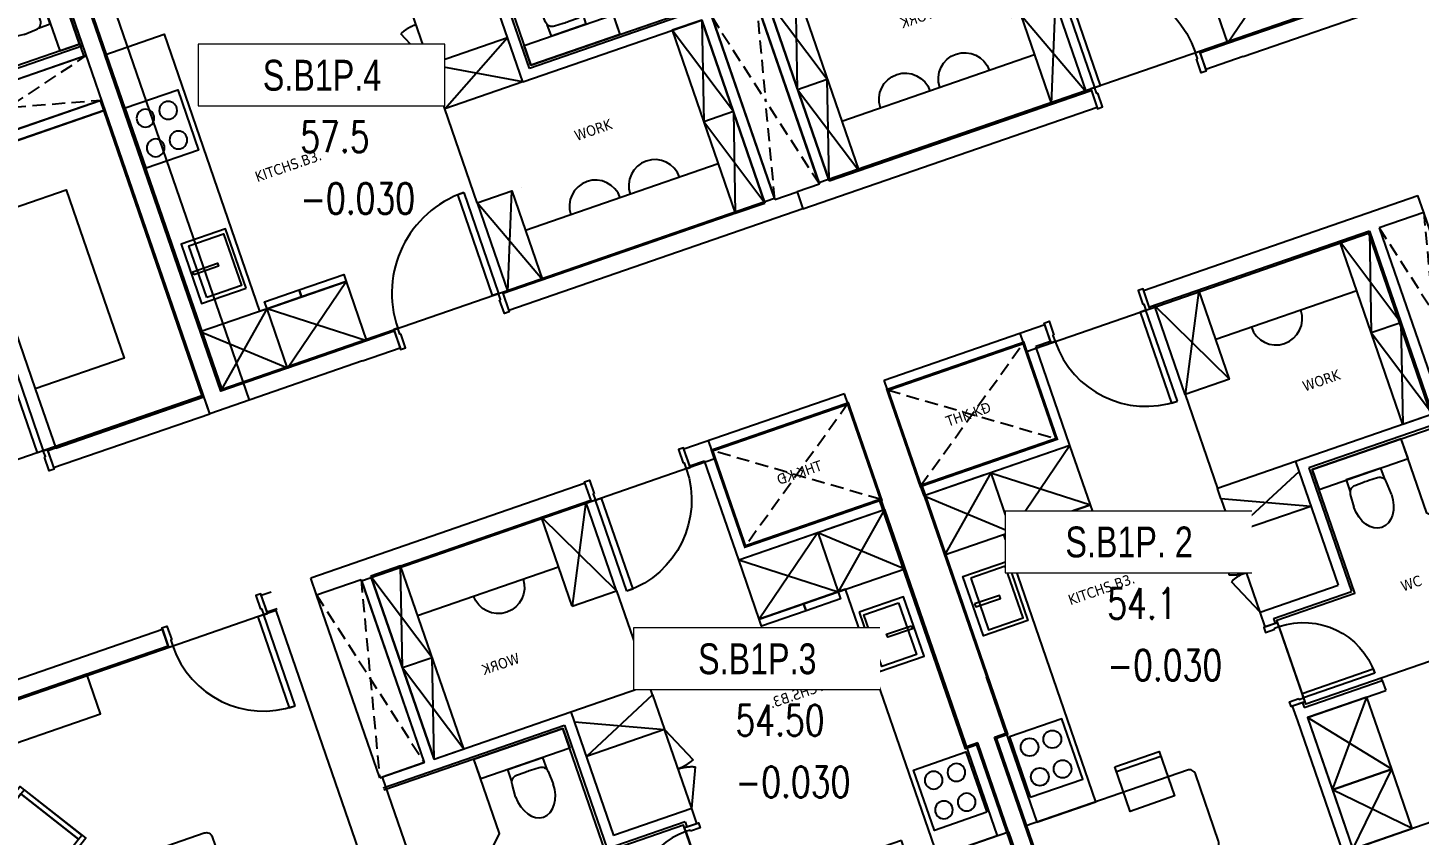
# Model space of a CAD drawing. Header units: millimetres. Extents: x -361699137 to 361252145, y -356478932 to 356523199.
# Drawn here: x 237653 to 250957, y 31264 to 38979 of the extents above; entities that cross this region are included whole.
import ezdxf
from ezdxf.enums import TextEntityAlignment as Align
from ezdxf.xclip import XClip

# ---------------------------------------------------------------- set-up
doc = ezdxf.new("R2010")
doc.units = ezdxf.units.MM
doc.header["$LTSCALE"] = 100
doc.header["$MEASUREMENT"] = 0
doc.header["$XCLIPFRAME"] = 0
doc.set_wipeout_variables(frame=1)
for name, pattern in [('ACAD_ISO03W100', [30, 12, -18]), ('HIDDEN', [0.375, 0.25, -0.125]), ('Xref_ST_MBDV Cot vach 30.7.2022$0$HIDDEN', [0.375, 0.25, -0.125])]:
    doc.linetypes.add(name, pattern=pattern)
for name, color, linetype in [('1VinaPVC-Text', 9, 'Continuous'), ('A-_FURN----_E-_N', 251, 'Continuous'), ('A-_SANIEQPT_E-_N', 251, 'Continuous'), ('A-ANNO-ROOM', 50, 'Continuous'), ('IDEA - dim', 251, 'Continuous'), ('KT-Khuat', 9, 'HIDDEN'), ('KT-Net manh', 139, 'Continuous'), ('KT-Tuong', 1, 'Continuous'), ('TAC - Net manh', 139, 'Continuous'), ('Xref_ST_MBDV Cot vach 30.7.2022$0$KT-Khuat', 9, 'Xref_ST_MBDV Cot vach 30.7.2022$0$HIDDEN')]:
    doc.layers.add(name, color=color, linetype=linetype)
doc.layers.add('dien tich thong thuy', color=3, linetype='Continuous', plot=False)
for name, color, linetype, lineweight in [('KT-Chuviet', 255, 'Continuous', 15), ('KT-Net thay', 7, 'Continuous', 15), ('KT-Net truc', 18, 'Continuous', 15)]:
    doc.layers.add(name, color=color, linetype=linetype, lineweight=lineweight)
doc.styles.add('220126_HDN_HBA typical plan$0$211210_HDN_HBA_TYPICAL PLAN CORE OPT 1$0$HBA-Text', font='GOTHIC.TTF')
doc.styles.add('font unicode ccu', font='arial.ttf')
doc.styles.add('ROMANS', font='ROMANS.SHX')
doc.styles.add('Tahoma', font='tahoma.ttf')

# ---------------------------------------------------------------- blocks, each defined once
blk = doc.blocks.new('A$C1AAC5519')
at = {"layer": 'A-ANNO-ROOM', "insert": (772.955269176513, 1216.574747113511), "char_height": 600, "attachment_point": 2, "rotation": 50.44882673977027, "style": '220126_HDN_HBA typical plan$0$211210_HDN_HBA_TYPICAL PLAN CORE OPT 1$0$HBA-Text'}
blk.add_mtext_dynamic_manual_height_columns('S.B1.', width=722857412.8743668, gutter_width=9765.624999999996, heights=[0], dxfattribs=at)
blk = doc.blocks.new('A$C418F5BC8')
at = {"layer": 'A-ANNO-ROOM', "insert": (648.1133449638728, 1090.790118377889), "char_height": 600, "attachment_point": 2, "rotation": 50.44882673977027, "style": '220126_HDN_HBA typical plan$0$211210_HDN_HBA_TYPICAL PLAN CORE OPT 1$0$HBA-Text'}
blk.add_mtext_dynamic_manual_height_columns('SL-S', width=722857412.8743668, gutter_width=9765.624999999996, heights=[0], dxfattribs=at)
blk = doc.blocks.new('A$C2A6C5140')
at = {"layer": 'A-ANNO-ROOM', "insert": (731.4497625969816, 1190.0169191678, 0.0003277973379295924), "char_height": 600, "attachment_point": 2, "rotation": 50.44882673977027, "style": '220126_HDN_HBA typical plan$0$211210_HDN_HBA_TYPICAL PLAN CORE OPT 1$0$HBA-Text'}
blk.add_mtext_dynamic_manual_height_columns('2-BR', width=722857412.8743668, gutter_width=9765.624999999996, heights=[0], dxfattribs=at)
blk = doc.blocks.new('A$C5388591E')
at = {"layer": 'A-ANNO-ROOM', "insert": (894.3001998505497, 842.1987865094561, 0.0004622000541105721), "char_height": 600, "attachment_point": 2, "rotation": 1.4064704596368105, "style": '220126_HDN_HBA typical plan$0$211210_HDN_HBA_TYPICAL PLAN CORE OPT 1$0$HBA-Text'}
blk.add_mtext_dynamic_manual_height_columns('3-BR', width=722857412.8743668, gutter_width=9765.624999999996, heights=[0], dxfattribs=at)
blk = doc.blocks.new('A$C21AF0CCA')
at = {"layer": 'A-ANNO-ROOM', "insert": (1197.56892258345, 814.6835720778872), "char_height": 600, "attachment_point": 2, "rotation": 0.10542954816276216, "style": '220126_HDN_HBA typical plan$0$211210_HDN_HBA_TYPICAL PLAN CORE OPT 1$0$HBA-Text'}
blk.add_mtext_dynamic_manual_height_columns('S.B1P.', width=722857412.8743668, gutter_width=9765.624999999996, heights=[0], dxfattribs=at)
blk = doc.blocks.new('*U204')
at = {"ltscale": 5}
blk.add_lwpolyline([(305, -530), (305, -1.13686837721616e-13), (-305, 0), (-305, -530)], close=True, dxfattribs=at)
for centre in [(-150, -150), (150, -150.0000000000001), (-150, -380), (150, -380)]:
    blk.add_circle(centre, 85, dxfattribs=at)
blk = doc.blocks.new('*U205')
at = {"ltscale": 5}
for points in [[(-300, -450), (300, -450), (300, 0), (-300, 0)], [(-261, -65), (261, -65), (261, -415), (-261, -415)], [(-15, -20), (15, -20), (15, -270), (-15, -270)]]:
    blk.add_lwpolyline(points, close=True, dxfattribs=at)
blk = doc.blocks.new('220126_HDN_HBA typical plan$0$210902_YS plan 330pm ver13$0$TOTO-WC-CW822J')
at = {"color": 0}
blk.add_lwpolyline([(-177.2072506700642, -119.1915361834399), (-175, 0), (175, 0), (177.2072506700642, -119.1915361836145)], dxfattribs=at)
blk.add_lwpolyline([(-190, -270), (-183.3947591906181, -144.5004246227618, -0.3908696114996718), (-115.4352058441145, -78.20653349565691), (-27.76706723973621, -75.77130742336158, -0.01388621073825284), (27.76706724101678, -75.77130742336158), (115.4352058439981, -78.20653349565691, -0.3908696114996718), (183.3947591905016, -144.5004246227618), (190, -270)], format="xyb", dxfattribs=at)
blk.add_ellipse((0, -270), major_axis=(0, -270), ratio=0.7037037037037037, start_param=4.71238898038469, end_param=7.853981633974483, dxfattribs=at)
blk = doc.blocks.new('d800')
blk.add_line((760, 70), (40, 70))
for points in [[(40, 790), (40, 70), (85, 70), (85, 790)], [(50, 25), (40, 25), (40, 70), (0, 70), (0, -70), (50, -70)], [(750, 25), (760, 25), (760, 70), (800, 70), (800, -70), (750, -70)]]:
    blk.add_lwpolyline(points, close=True)
blk.add_arc((40, 70), 720, 0, 90)
blk = doc.blocks.new('9')
at = {"color": 6, "const_width": 29.99999999999999}
blk.add_lwpolyline([(-99.99999999903957, -199.9999999962602), (-1069.999999999491, -199.9999999962456), (-1069.999999999542, -1574.999999996304), (-99.99999999943248, -1574.999999996289)], close=True, dxfattribs=at)
at = {"layer": 'A-_FURN----_E-_N', "linetype": 'Continuous'}
for points in [[(-1769.999999998588, -874.9999999943248), (-1839.999999999025, -874.9999999925785), (-1839.999999998603, -1224.999999994412), (-1769.99999999904, -1224.999999994427)], [(-1169.99999999952, -874.9999999944557), (-1769.999999998588, -874.9999999943248), (-1769.999999999076, -1674.999999994441), (-1169.99999999952, -1674.99999999626)], [(-1769.99999999904, -1224.999999994427), (-1839.999999998603, -1224.999999994412), (-1839.999999999076, -1674.999999994456), (-1769.999999999076, -1674.999999994441)]]:
    blk.add_lwpolyline(points, close=True, dxfattribs=at)
at = {"layer": 'IDEA - dim'}
for p, q in [((-1769.999999998588, -874.9999999943248), (-1769.999999998559, -199.9999999943975)), ((-2119.999999999491, -2874.999999994339), (-2470, -2874.999999994514)), ((-2119.999999999091, -2874.999999992564), (-2020.000000004678, -2874.999999992564)), ((-2020.000000003696, -3665), (-2020.000000003711, -2874.999999996304)), ((-1070.000002763212, -2875.000003132984), (-169.9999999995125, -2875.000003684283)), ((-1070.000002762747, -3325.000003041685), (-1070.000002763212, -2875.000003132984)), ((-1070.000002762747, -3325.000003041685), (-170.0000000004438, -3325.000003684312)), ((-1070.000003144596, -3324.999999349893), (-1069.99999695037, -3325.000003041656)), ((-669.9999999999782, -4749.999999998079), (-670.0000000004366, -3325.000003689929)), ((-4269.99999999904, -3764.999999994427), (-4244.999999999069, -3764.999999996289)), ((-1095.000000000451, -5049.999999996318), (-1095.000000000422, -4749.999999998137)), ((-169.9999999995052, -5599.999999996289), (-6.963091436773539e-09, -5599.999999998137))]:
    blk.add_line(p, q, dxfattribs=at)
blk.add_lwpolyline([(-5269.99999999904, -84.99999998044223), (-5269.999999999054, -1724.999999976731, 0.414213562373095), (-5209.999999999505, -1784.999999976717), (-4529.999999998574, -1784.999999976717, 0.414213562373095), (-4469.999999999069, -1724.999999978565), (-4469.999999999054, -84.99999998044223)], format="xyb", close=True, dxfattribs=at)
for points in [[(-1170, -799.9999999963184), (-1169.999999999513, -199.9999999962456), (-4469.999999998574, -199.9999999943975), (-4469.999999998574, -799.9999999944121), (-1769.999999999047, -799.9999999963038), (-1769.999999999076, -1674.999999994441), (-1169.99999999952, -1674.99999999626)], [(-3269.999999999971, -2874.99999999252), (-2469.999999999047, -2874.999999992593), (-2469.999999999956, -3664.999999996231)], [(-3000.000000005144, -5805.000000001877), (-4244.999999999971, -5805.00000000179), (-4244.99999999952, -2999.999999992549), (-3394.999999999069, -2999.999999992564), (-3394.999999999549, -3789.999999996289), (-2144.999999999047, -3789.999999996246), (-2144.99999999952, -5599.99999999626)], [(-3000.000000003267, -5805.000000001834), (-3345.000000458633, -5805.000000001819), (-3345.000000459586, -5140.000000456363), (-2895.000000459593, -4690.000000456275), (-2144.99999999952, -4690.000000456363), (-2144.99999999952, -5599.99999999626)]]:
    blk.add_lwpolyline(points, dxfattribs=at)
for points in [[(-4213.634093875524, -1078.37089260768), (-4213.634093875517, -1528.370892609455), (-4663.634093875975, -1528.370892607592), (-4663.634093875044, -1078.370892607592)], [(-4213.634093875524, -1078.37089260768), (-4213.634093875517, -1528.370892609455), (-4263.634093875553, -1528.370892607636), (-4263.634093875531, -1078.370892607592)], [(-124.9999999995125, -1875.000000003725), (-124.9999999995198, -1865.00000000374), (-184.9999999994907, -1865.000000003725), (-184.9999999990541, -1825.000000003725), (15.00000000097498, -1825.000000003725), (15.00000000050204, -1875.000000005515)], [(-1105.000000000437, -2785.000000005661), (-185.0000000000073, -2785.000000005632), (-185.0000000004438, -2725.00000000553), (-1105.000000000451, -2725.000000003711)], [(-124.9999999999782, -2775.000000005559), (-124.9999999990687, -2785.000000003682), (-185.0000000000073, -2785.000000005632), (-184.9999999999563, -2825.000000003711), (15.00000000097498, -2825.000000003725), (15.00000000002183, -2775.000000003638)], [(-5699.999999999505, -3574.999999992549), (-5099.999999999534, -3574.999999990745), (-5099.999999999505, -2974.999999990672), (-5699.999999999025, -2974.999999990687), (-5699.999999999505, -3574.999999992549)], [(-5099.999999999534, -3574.999999990745), (-4369.999999999505, -3574.999999990614), (-4369.999999999505, -2974.999999992549), (-5099.999999999505, -2974.999999990672), (-5099.999999999534, -3574.999999990745)], [(-2144.99999999952, -4690.000000456363), (-2144.999999999047, -3789.999999996246), (-2344.999999999956, -3789.999999998137), (-2344.999999999978, -4690.000000456246)], [(-170.000000000422, -5049.999999998137), (-2020.000000000888, -5049.999999996289), (-2020.000000000909, -4749.999999998181), (-170.0000000013679, -4749.999999998152)]]:
    blk.add_lwpolyline(points, close=True, dxfattribs=at)
for centre, radius, end in [((-185.0000000000073, -2785.000000005632), 919.9999999999992, 180), ((-669.9999999995052, -3933.683784391746), 249.9999999999998, 270)]:
    blk.add_arc(centre, radius, 90, end, dxfattribs=at)
at = {"layer": 'KT-Net manh', "linetype": 'ACAD_ISO03W100', "ltscale": 4}
for p, q in [((-1169.999999999513, -199.9999999962456), (-1769.999999998588, -874.9999999943248)), ((-1169.99999999952, -874.9999999944557), (-1769.999999998559, -199.9999999943975)), ((-1169.99999999952, -874.9999999944557), (-1769.999999999076, -1674.999999994441)), ((-1169.99999999952, -1674.99999999626), (-1769.999999998588, -874.9999999943248)), ((-3269.999999999971, -2874.99999999252), (-2905.673725120723, -2709.874697769061)), ((-2469.999999999047, -2874.999999992593), (-2834.326274876497, -2709.874697769046)), ((-5699.999999999971, -5714.999999998065), (-5699.999999999542, -2874.999999992564)), ((-2119.999999999491, -2874.999999994339), (-2469.999999999956, -3664.999999996231)), ((-2119.999999999971, -3664.999999998065), (-2469.999999999047, -2874.999999992593)), ((-1070.000002763212, -2875.000003132984), (-2020, -2875.000003132984)), ((-170.0000000716682, -3325.000003686087), (-1070.00000276322, -2875.000003164634)), ((-169.9999999995125, -2875.000003684283), (-1070.000002762747, -3325.000003041685)), ((-5699.999999999505, -3574.999999992549), (-5099.999999999505, -2974.999999990672)), ((-5699.999999999025, -2974.999999990687), (-5099.999999999534, -3574.999999990745)), ((-5099.999999999534, -3574.999999990745), (-4369.999999999505, -2974.999999992549)), ((-5099.999999999505, -2974.999999990672), (-4369.999999999505, -3574.999999990614)), ((-2020.000000000931, -5049.999999990701), (-1095.000000000466, -4749.999999992535)), ((-1095.00000000048, -5049.999999990716), (-2020.000000000946, -4749.999999992564)), ((-1095.00000000048, -5049.999999990716), (-170.0000000013752, -4749.999999992549)), ((-170.0000000004366, -5049.999999992579), (-1095.000000000466, -4749.999999992535))]:
    blk.add_line(p, q, dxfattribs=at)
for centre, start, end in [((-3269.999999999971, -2874.99999999252), 0, 24.38168205638541), ((-2469.999999999047, -2874.999999992593), 155.6183179436146, 180)]:
    blk.add_arc(centre, 399.9999999999996, start, end, dxfattribs=at)
at = {"layer": 'KT-Tuong'}
for p, q in [((-6600.000000001135, -84.99999998036947), (-3569.999999998588, -84.99999998050043)), ((-3569.999999998588, -84.99999998050043), (-3569.999999998588, -199.9999999962602)), ((-3569.999999998588, -199.9999999962602), (-3000.000000068831, -199.9999999899592)), ((-1169.99999999952, -1674.99999999626), (-1169.999999999513, -199.9999999962456)), ((-1169.999999999513, -199.9999999962456), (-1069.999999999513, -199.9999999962311)), ((-1069.999999999542, -1574.999999996304), (-1069.999999999513, -199.9999999962311)), ((-99.99999999903957, -199.9999999962602), (-99.99999999943248, -1574.999999996289)), ((-99.99999999903957, -199.9999999962311), (9.74978320300579e-10, -199.9999999962165)), ((9.458744898438454e-10, -199.9999999962456), (4.94765117764473e-10, -1824.999999994412)), ((-1069.999999999542, -1574.999999996304), (5.602487362921238e-10, -1574.999999996289)), ((-1169.99999999952, -1674.99999999626), (-169.9999999995125, -1674.999999996289)), ((-169.9999999995343, -1824.999999992462), (-169.9999999995125, -1674.999999996289)), ((-169.9999999999854, -1824.999999994412), (4.94765117764473e-10, -1824.999999994412)), ((-4219.999999998596, -2974.999999990687), (-4219.999999999054, -2874.999999990629)), ((-3419.999999999505, -2974.999999990745), (-3420.000000000015, -2874.999999992593)), ((-169.9999999999854, -5049.999999996202), (-169.9999999990541, -2825.000000005573)), ((2.91038304567337e-11, -2825.000000003711), (-7.436028681695461e-09, -5599.999999998137)), ((-4219.99999999904, -2974.999999988897), (-4269.999999999047, -2974.999999990614)), ((-4269.999999999047, -2974.999999990614), (-4269.99999999904, -3764.999999994427)), ((-3369.999999998152, -2974.999999990701), (-3419.999999999985, -2974.999999988824)), ((-3369.999999998152, -2974.999999990701), (-3369.999999999527, -3764.999999994383)), ((-2020.000000003711, -3664.999999996289), (-3269.999999999556, -3664.999999996289)), ((-2020.000000001353, -5049.999999994412), (-2020.000000003245, -3664.999999996275)), ((-4269.99999999904, -3764.999999994427), (-4369.999999999956, -3764.999999996187)), ((-2119.999999999985, -3764.999999994368), (-3369.999999999527, -3764.999999994383)), ((-2119.999999999491, -5599.999999994354), (-2119.999999999513, -3764.999999998137)), ((-2020.000000000888, -5049.999999996289), (-170.000000000422, -5049.999999998137)), ((-169.999999999025, -5149.999999994325), (-2020.000000000931, -5149.999999994398)), ((-2020.000000000451, -5599.999999996275), (-2020.000000000458, -5149.999999992549)), ((-169.9999999995052, -5599.999999996289), (-169.9999999995343, -5149.999999994412)), ((-2020.000000000451, -5599.999999996275), (-169.9999999995052, -5599.999999996289))]:
    blk.add_line(p, q, dxfattribs=at)
for points in [[(-4369.999999999505, -2974.999999992549), (-5699.999999999025, -2974.999999990687), (-5699.999999999542, -2874.999999992564), (-4369.999999999549, -2874.999999992579)], [(-4369.999999999549, -2874.999999992579), (-4219.999999999054, -2874.999999990629)], [(-3420.000000000015, -2874.999999992593), (-3269.999999999971, -2874.99999999252), (-3269.999999999556, -3664.999999996289)], [(-4369.999999999505, -2974.999999992549), (-4369.999999999956, -3764.999999996187)], [(-169.9999999999854, -5049.999999996202), (-2020.000000000917, -5049.999999994412)]]:
    blk.add_lwpolyline(points, dxfattribs=at)
at = {"layer": 'Xref_ST_MBDV Cot vach 30.7.2022$0$KT-Khuat', "linetype": 'Xref_ST_MBDV Cot vach 30.7.2022$0$HIDDEN', "ltscale": 5}
for p, q in [((-100.0006481566306, -199.9999999962602), (-1069.999999999542, -1574.999999996304)), ((-1069.999999999491, -200.0009207495896), (-99.99999999943248, -1574.999999996289)), ((-169.9999999995052, -5599.999999996289), (-2020.000000000458, -5149.999999992549)), ((-169.999999999025, -5149.999999994325), (-2020.000000000451, -5599.999999996275))]:
    blk.add_line(p, q, dxfattribs=at)
at = {"layer": 'IDEA - dim', "extrusion": (0, 0, -1), "xscale": -1, "zscale": -1, "rotation": 180}
blk.add_blockref('*U204', (3919.999999998581, -749.999999996202), dxfattribs=at)
at = {"layer": 'IDEA - dim'}
for name, p, xscale, rotation in [('*U205', (-2319.999999998588, -299.9999999944412), -1, 359.9999999999917), ('d800', (-4219.999999999025, -2929.999999990687), -1, 180), ('220126_HDN_HBA typical plan$0$210902_YS plan 330pm ver13$0$TOTO-WC-CW822J', (-2345.000000000029, -4240.000000227272), -1.000000000000001, 270)]:
    blk.add_blockref(name, p, dxfattribs=dict(at, xscale=xscale, rotation=rotation))
at = {"layer": '1VinaPVC-Text', "style": 'Tahoma'}
for s, p in [('THK KĐ', (-621.2825143672817, -632.8384071638284)), ('KITCHS.B3.', (-2616.439761780442, -1181.604633180497)), ('WORK', (-1417.810789075651, -3966.135178038836)), ('WC', (-3531.033974959493, -4230.913363981905))]:
    blk.add_text(s, height=99.9999999999999, rotation=270, dxfattribs=at).set_placement(p)
blk = doc.blocks.new('10')
at = {"layer": 'IDEA - dim'}
for p, q in [((-9429.999999998254, 30.00000002053275), (-8829.999999999185, -644.9999999794672)), ((-9430.000000000582, -644.9999999794381), (-8829.999999998749, 30.00000001677836)), ((-8829.999999999185, -644.9999999794672), (-8829.999999998749, 30.00000001677836)), ((-9430.000000000582, -644.9999999794381), (-8830.000000000582, -1444.999999979496)), ((-9430.000000001062, -1444.999999977648), (-8829.999999999185, -644.9999999794672)), ((-8529.999997237697, -2875.000003121793), (-9430.00000000187, -2875.000003671259)), ((-7580.000000004191, -3664.999999985128), (-7580.000000002794, -2874.999999981359)), ((-7580.000000002314, -2874.999999979482), (-7580.000000002794, -2874.999999981359)), ((-7580.000000002794, -2874.999999981359), (-7130.000000001397, -2874.999999983236)), ((-8930.000000004642, -5174.999999979511), (-8930.000000036773, -3225.000003496185)), ((-8529.999996856786, -3324.999999336898), (-8530.000003053327, -3325.000003028632)), ((-7580.000000003245, -3664.99999998507), (-7580.000000004191, -3664.999999985128)), ((-8505.000000004657, -5474.99999998328), (-8505.000000005122, -5174.999999983236))]:
    blk.add_line(p, q, dxfattribs=at)
for points in [[(-9429.999999999229, -569.9999999813735), (-9429.999999998254, 30.00000002053275), (-6029.999999998574, 30.00000001117587), (-6029.99999999904, -569.9999999887805), (-8830.000000000146, -569.9999999832216), (-8830.000000000582, -1444.999999979496), (-9430.000000001062, -1444.999999977648)], [(-8529.999997238148, -2875.000003153458), (-8529.999997237683, -3225.000003360212), (-9430.00000000278, -3225.000003671274), (-9430.00000000278, -2875.000003671274)], [(-6330.000000001863, -2874.999999983236), (-7130.000000001848, -2874.999999979511), (-7130.000000002314, -3664.999999983207)]]:
    blk.add_lwpolyline(points, dxfattribs=at)
for points in [[(-9430.000000000582, -644.9999999794381), (-8829.999999999185, -644.9999999794672), (-8830.000000000582, -1444.999999979496), (-9430.000000001062, -1444.999999977648)], [(-8829.999999999185, -644.9999999794672), (-8760.000000000116, -644.9999999832071), (-8759.999999999214, -994.999999981359), (-8830.000000000597, -994.9999999832362)], [(-8830.000000000597, -994.9999999832362), (-8759.999999999214, -994.999999981359), (-8760.000000000116, -1444.999999983193), (-8830.000000000582, -1444.999999979496)], [(-9474.999999999964, -1774.999999992579), (-9475.000000001382, -1764.99999998881), (-9415.000000001375, -1764.999999986961), (-9415.000000000895, -1724.999999990643), (-9615.000000000888, -1724.999999988853), (-9615.000000000422, -1774.999999988824)], [(-9475.000000000931, -2774.999999990701), (-9475.000000001848, -2784.999999990687), (-9415.000000001863, -2784.999999990672), (-9415.00000000278, -2824.999999988824), (-9615.000000001848, -2824.999999988824), (-9615.000000002336, -2774.999999990643)], [(-8395.000000000931, -2784.999999990716), (-9415.000000001863, -2784.999999990672), (-9415.000000001397, -2724.999999990687), (-8395.000000000931, -2724.999999988824)], [(-6205.000000002328, -2999.999999986961), (-6205.000000004191, -3789.999999986932), (-7455.000000002779, -3789.999999986961), (-7455.000000006039, -5689.999999983222), (-5355.000000005573, -5689.999999988824), (-5355.000000001382, -2999.999999983236)], [(-7455.000000004657, -4690.000000445129), (-7455.000000002779, -3789.999999986961), (-7255.00000000326, -3789.999999986932), (-7255.000000003725, -4690.000000445158)], [(-7455.000000004657, -4690.000000445129), (-7455.000000006039, -5689.999999983222), (-6254.999999546431, -5689.999999986961), (-6254.99999954598, -5140.000000443295), (-6704.999999543652, -4690.000000445143)], [(-9430.000000005108, -5474.999999979482), (-7580.000000004176, -5474.999999983163), (-7580.000000004657, -5174.999999983207), (-9430.000000005115, -5174.999999979496)]]:
    blk.add_lwpolyline(points, close=True, dxfattribs=at)
for centre, radius, start, end in [((-9414.999999999229, -2784.999999984313), 1019.999999997357, 0, 90), ((-8930.00000000326, -3933.683784373061), 250.0000000000001, 270.0000000266804, 90.00000002668041), ((-8930.000000004657, -4533.683784374967), 250.0000000000001, 270.0000000266804, 90.00000002668041)]:
    blk.add_arc(centre, radius, start, end, dxfattribs=at)
at = {"layer": 'KT-Net manh', "linetype": 'ACAD_ISO03W100', "ltscale": 4}
for p, q in [((-7130.000000001848, -2874.999999979511), (-6765.673725123037, -2709.874697761581)), ((-9430.00000000278, -3225.000003671274), (-8529.999997238148, -2875.000003153458)), ((-9430.00000000187, -2875.000003671259), (-8529.999997237683, -3225.000003360212)), ((-8529.999997237697, -2875.000003121793), (-7580.000000002823, -2875.000003123627)), ((-7580.000000002794, -2874.999999981359), (-7130.000000002314, -3664.999999983207)), ((-7580.000000004191, -3664.999999985128), (-7130.000000001848, -2874.999999979511)), ((-8505.000000004657, -5474.99999998328), (-9430.000000005115, -5174.999999979496)), ((-9430.000000005108, -5474.999999979482), (-8505.000000005122, -5174.999999983236)), ((-7580.000000004176, -5474.999999983163), (-8505.000000005122, -5174.999999983236)), ((-8505.000000004657, -5474.99999998328), (-7580.000000004657, -5174.999999983207))]:
    blk.add_line(p, q, dxfattribs=at)
blk.add_arc((-7130.000000001848, -2874.999999979511), 400.0000000000002, 0, 24.38168205842051, dxfattribs=at)
at = {"layer": 'KT-Tuong'}
for p, q in [((-9600.000000000306, -1344.999999977677), (-9600.000000000437, -1724.999999975771)), ((-9430.000000001353, -1724.999999977648), (-9430.000000001062, -1444.999999977648)), ((-9430.00000000136, -1724.99999997954), (-9600.000000000437, -1724.999999975771)), ((-9430.000000005108, -5474.999999979482), (-9430.000000005122, -2824.999999988839)), ((-7580.000000004191, -3664.999999985128), (-7580.000000004176, -5474.999999983163)), ((-7580.000000003245, -3664.99999998507), (-6330.000000001863, -3664.999999985055)), ((-7480.00000000697, -5714.999999985099), (-7480.000000003245, -3764.999999985055)), ((-7480.000000002328, -3764.999999985099), (-6230.000000002779, -3764.999999988824)), ((-7580.000000004176, -5474.999999983163), (-9430.000000005108, -5474.999999979482)), ((-7580.000000005573, -5574.999999985099), (-9430.000000005573, -5574.999999979511))]:
    blk.add_line(p, q, dxfattribs=at)
for points in [[(-9600.000000000306, 200.0000000006403), (-2999.999999997657, 200.0000000037253)], [(-9600.000000000306, -1344.999999977677), (-9600.000000000306, 200.0000000006403), (-9500.000000000291, 200.0000000006112)], [(-2999.999999997177, 30.00000000372529), (-9430.00000000107, 30.00000000066939)], [(-9430.000000001062, -1444.999999977648), (-9430.000000001055, 30.00000002363231)], [(-9430.000000001062, -1444.999999977648), (-9430.000000001062, -1444.999999977648)], [(-9430.000000006068, -5574.99999998133), (-9430.00000000606, -5799.999999986932), (-9600.000000005588, -5799.999999985099), (-9600.000000000939, -2824.999999986947)]]:
    blk.add_lwpolyline(points, dxfattribs=at)
at = {"layer": 'Xref_ST_MBDV Cot vach 30.7.2022$0$KT-Khuat', "linetype": 'Xref_ST_MBDV Cot vach 30.7.2022$0$HIDDEN', "ltscale": 5}
for p, q in [((-9430.000000005573, -5574.999999984284), (-8504.99621371887, -5800.000922073275)), ((-7580.000000005573, -5574.999999985099), (-8505.00378629248, -5800.000922073305))]:
    blk.add_line(p, q, dxfattribs=at)
at = {"layer": 'IDEA - dim', "extrusion": (0, 0, -1), "zscale": -0.9999999999999998, "rotation": 180.0000000000768}
blk.add_blockref('*U204', (6879.999999998719, -519.9999999869178), dxfattribs=at)
at = {"layer": 'IDEA - dim'}
for name, p, rotation in [('*U205', (-8279.999999999185, -69.9999999832362), 359.9999999999232), ('220126_HDN_HBA typical plan$0$210902_YS plan 330pm ver13$0$TOTO-WC-CW822J', (-7255.000000003245, -4240.000000217929), 90)]:
    blk.add_blockref(name, p, dxfattribs=dict(at, rotation=rotation))
at = {"layer": '1VinaPVC-Text', "style": 'Tahoma'}
for s, p in [('KITCHS.B3.', (-7656.978974390542, -951.6046332009137)), ('WORK', (-8282.1892109271, -3966.135178057433))]:
    blk.add_text(s, height=100, rotation=270.0000000266804, dxfattribs=at).set_placement(p)
blk = doc.blocks.new('20')
at = {"layer": 'IDEA - dim'}
blk.add_line((-1500.000000001804, -170.0000000001164), (-1500.000000001775, 1.178705133497715e-09), dxfattribs=at)
for points in [[(-1450.000000002154, -124.9999999893043), (-1460.000000002154, -124.9999999892025), (-1460.000000002881, -184.9999999892025), (-1500.000000002852, -184.9999999882857), (-1500.000000000611, 15.00000001172884), (-1449.999999998749, 15.00000001069566)], [(-550.0000000002619, -124.9999999999272), (-540.0000000020955, -124.9999999990978), (-540.0000000009604, -185.0000000000291), (-500.0000000028813, -185.0000000004948), (-500.0000000005239, 15.00000000045111), (-550.0000000006257, 15.00000000008731)], [(-5325.000000005326, -569.9999999925494), (-2325.00000000537, -569.9999999925494), (-2325.000000005413, -169.9999999925494), (-5325.000000005399, -169.9999999925494)], [(-540.0000000113796, -1105.000000000495), (-540.0000000009604, -185.0000000000291), (-600.0000000010477, -184.9999999998254), (-600.0000000132713, -1104.999999999825)], [(-3291.716604668298, -1044.220504657467), (-3796.700441201916, -1368.244153240361), (-3418.672851189171, -1957.391962528593), (-2913.689014654577, -1633.368313947285)], [(-3668.775439483041, -1286.160880859854), (-3291.716604668298, -1044.220504657467), (-2913.689014654577, -1633.368313947285), (-2871.607028278246, -1606.366343230766), (-3276.636589004615, -975.136547568196), (-3695.777410197217, -1244.078894483697)], [(-3290.747849470237, -1875.308690148086), (-2913.689014654577, -1633.368313947285), (-3291.716604668298, -1044.220504657467), (-3249.634618290031, -1017.218533944091), (-2844.605057562439, -1648.448329610314), (-3263.745878754053, -1917.390676527386)]]:
    blk.add_lwpolyline(points, close=True, dxfattribs=at)
blk.add_lwpolyline([(-2496.667326392751, -3170.000000005268), (-2496.667326392111, -2030.000000005268, -0.414213562373095), (-2436.667326393275, -1970.000000004598), (-1756.667326392315, -1969.999999996755, -0.414213562373095), (-1696.667326392067, -2029.999999994208), (-1696.66732639281, -3169.999999996056)], format="xyb", close=True, dxfattribs=at)
blk.add_arc((-540.0000000009604, -185.0000000000291), 919.9999999999995, 179.9999999991662, 269.9999999983324, dxfattribs=at)
at = {"layer": 'KT-Tuong'}
for p, q in [((-500.0000000017462, 2.91038304567337e-11), (-400.0000000034488, -4.802132025361061e-09, -4.442856512360642e-08)), ((-500.0000000017753, -170.0000000000873), (-500.0000000017462, 2.91038304567337e-11)), ((-500.0000000017171, -169.9999999999709), (-400.0000000016589, -170.0000000000582))]:
    blk.add_line(p, q, dxfattribs=at)
at = {"layer": 'KT-Tuong', "elevation": 9.1819772015732e-10}
blk.add_lwpolyline([(-7133.064671280779, -0.006833054518210702), (-1500.000000001746, 3.863533493131399e-09), (-1500.000000001775, -169.9999996812548), (-7097.728371543257, -170.0000002572924)], dxfattribs=at)
blk = doc.blocks.new('dc')
for points in [[(-1100, -40), (-1110, -40), (-1110, -100), (-1150, -100), (-1150, 100), (-1100, 100)], [(-50, -40), (-40, -40), (-40, -100), (0, -100), (0, 100), (-50, 100)], [(-1109.999999999985, -400), (-1109.999999999985, -100), (-1049.999999999985, -100), (-1049.999999999985, -400)], [(-39.99999999998545, -869.9999999999709), (-39.99999999998545, -99.9999999999709), (-99.99999999998545, -99.9999999999709), (-99.99999999998545, -869.9999999999709)]]:
    blk.add_lwpolyline(points, close=True)
for centre, radius, start, end in [((-1110.000000000029, -99.9999999999709), 300.0000000000291, 270, 0), ((-40.0000000000291, -100.0000000000873), 769.9999999999345, 180, 270)]:
    blk.add_arc(centre, radius, start, end)
blk = doc.blocks.new('A$C046771BC')
at = {"layer": 'A-_FURN----_E-_N', "linetype": 'Continuous'}
blk.add_lwpolyline([(9421.195804549207, 6151.361965188236), (9122.614705419022, 7000.390425985137), (8933.941714130182, 6934.039070622461), (9232.522813260366, 6085.010609827401)], close=True, dxfattribs=at)
at = {"layer": 'IDEA - dim'}
blk.add_line((8874.960313178759, 8985.665545951091), (11064.55504017712, 2759.45683345629), dxfattribs=at)
for points in [[(6711.956090861757, 6078.422395374331), (7749.657543000052, 6443.354849721229), (7384.72508875854, 7481.056301510816), (8780.905225235823, 7972.056331301861), (9421.195804549207, 6151.361965188469), (6987.314215926279, 5295.429480658542)], [(8253.668318159747, 5025.2493738003), (8452.722384245935, 4459.230399936958), (9301.750845035378, 4757.811499061816), (9865.73736561634, 3154.091073113905), (9016.708904828774, 2855.509973989512), (9215.762970916796, 2289.4910001235), (10630.81040556524, 2787.126165334306), (9668.715752810138, 5522.884539010887)]]:
    blk.add_lwpolyline(points, close=True, dxfattribs=at)
at = {"layer": 'KT-Khuat', "ltscale": 5}
for p, q in [((8003.518699481923, 5043.281810417018), (9486.249525561856, 6041.73526505307)), ((7854.228149918708, 5467.796040815727), (9635.540075128796, 5617.22103465458))]:
    blk.add_line(p, q, dxfattribs=at)
at = {"layer": 'KT-Tuong'}
for p, q in [((9453.073847880456, 6136.071760697112), (6972.024011434827, 5263.551437327234)), ((9486.249525561827, 6041.735265053056), (7854.228149918708, 5467.796040815712)), ((9635.540075128796, 5617.22103465458), (8003.518699481952, 5043.281810417004)), ((7942.357881517921, 4915.769637091496), (9668.715752810138, 5522.884539010654)), ((10630.81040556525, 2787.126165332676), (9140.293773386467, 2262.95045762524)), ((9140.293773386496, 2262.950457628034), (9196.692425444591, 2102.578415030792))]:
    blk.add_line(p, q, dxfattribs=at)
for points in [[(9453.073847880456, 6136.071760697461), (8796.195429727275, 8003.934374629334)], [(9196.692425444591, 2102.578415030777), (10687.20905762333, 2626.754122742695)]]:
    blk.add_lwpolyline(points, dxfattribs=at)
at = {"layer": 'TAC - Net manh', "linetype": 'ACAD_ISO03W100', "ltscale": 4}
blk.add_line((8452.722384244102, 4459.230399936143), (9016.70890482505, 2855.509973988334), dxfattribs=at)
at = {"layer": 'A-_FURN----_E-_N', "xscale": -1.000000000000001, "rotation": 199.3754394246517}
blk.add_blockref('dc', (9168.493099417421, 2182.764436330577), dxfattribs=at)
at = {"layer": 'A-_SANIEQPT_E-_N', "xscale": -1, "rotation": 289.3754394245813}
blk.add_blockref('220126_HDN_HBA typical plan$0$210902_YS plan 330pm ver13$0$TOTO-WC-CW822J', (9083.232263695318, 6509.524840224014), dxfattribs=at)
blk = doc.blocks.new('TAG CAO DO SAN')
blk.add_wipeout([(1526701.778855525, -266095.22987594287), (1527644.6359120198, -266095.22987594287), (1527644.6359120198, -266330.944140067), (1526701.778855525, -266330.944140067)]).dxf.layer = 'KT-Net thay'
at = {"layer": 'KT-Net thay', "flags": 128}
blk.add_lwpolyline([(1526701.778855525, -266095.2298759429), (1526701.778855525, -266330.9441400666), (1527644.63591202, -266330.9441400666), (1527644.63591202, -266095.2298759429)], close=True, dxfattribs=at)
blk.add_lwpolyline([(1526701.778855525, -266330.9441400666), (1527644.63591202, -266330.9441400666)], dxfattribs=at)
at = {"layer": 'KT-Chuviet', "color": 31, "style": 'font unicode ccu', "width": 0.75}
blk.add_attdef('TÊNPHÒNG', text='', height=117.85713, dxfattribs=at).set_placement((1527175.308820772, -266213.4467624734), align=Align.MIDDLE_CENTER)

msp = doc.modelspace()

# ---------------------------------------------------------------- linework, layer by layer
at = {"layer": 'dien tich thong thuy'}
for points, elevation in [([(247280.6509208611, 47943.67204339205), (248194.3532512342, 45297.1628977525), (248411.8230732806, 45372.04221972318), (250500.4411084614, 39322.42786708365), (245216.4913353192, 37498.15409522984), (244617.6465461658, 39232.68859142874), (244508.9427494043, 39195.15880900376), (243774.664397586, 41321.9722239627), (243765.2118935204, 41318.70876462163), (243009.7210559872, 43506.963456018), (243118.4296018599, 43544.49487806467), (242203.7742015006, 46190.88985589765)], -6.735983829512913e-05), ([(247280.6509208611, 47943.67204339198), (248194.3532512342, 45297.16289775242), (248411.8230732806, 45372.04221972311), (250500.4411084614, 39322.42786708358), (245216.4913353192, 37498.15409522977), (244617.6465461658, 39232.68859142867), (244508.9427494043, 39195.15880900369), (243774.664397586, 41321.97222396263), (243765.2118935204, 41318.70876462156), (243009.7210559872, 43506.96345601793), (243118.4296018599, 43544.49487806459), (242203.7742015006, 46190.88985589758)], -6.735983829512913e-05), ([(252532.2824224366, 33406.62311040443), (252541.7349265547, 33409.88656976354), (253003.5144233428, 32072.35724434719), (252786.1068297999, 31997.29767949315), (253993.5867857582, 28499.87117476732), (251540.6619808193, 27653.00347581598), (251417.7794279552, 27610.57850437978), (248917.5921021323, 26747.39350850042), (248003.7531345194, 29394.2984194708), (247895.1115665243, 29356.58839423896), (246916.08188763, 32192.31608476667), (247024.7856844103, 32229.84586719665), (246204.0256598381, 34607.15063984571), (247489.5662131245, 35050.98111034314), (247200.7500614205, 35887.52772023101), (250471.3164684426, 37016.68465231409), (251110.9544993327, 35163.99385528143), (251621.389718599, 35340.22065960467), (251908.5078554297, 34508.59229471781), (252125.9776777959, 34583.47161679616)], 4.18428433723443e-05)]:
    msp.add_lwpolyline(points, close=True, dxfattribs=dict(at, elevation=elevation))
for points, elevation in [([(236722.2038762763, 44298.38795825117), (237635.9724918622, 41651.68681963376), (237418.5648985917, 41576.62725487084), (239507.1788770687, 35527.02465230846), (244791.1286502428, 37351.29842414763), (244192.2838610997, 39085.83292034989)], -1.275848238512061e-05), ([(243972.7199227107, 34773.05635514172), (243055.8270282655, 34456.50079901377), (240843.9410767255, 33692.85131310339), (241442.7858658888, 31958.31681690786), (241041.0544427916, 31819.61979480512), (241369.0321068902, 30869.64313621503), (241151.6245133515, 30794.58357135794), (241557.9252013672, 29617.74681508869), (241548.4726973007, 29614.48335574716), (242010.2521941202, 28276.95403034162), (242227.6633832048, 28352.01483655522), (243434.2565524695, 24854.28217038276), (245888.0645492586, 25701.45478973116), (246010.9471021215, 25743.87976117061), (248511.1344277015, 26607.06475699971), (247597.2954600982, 29253.96966794217), (247706.061485366, 29291.31920747025), (246727.0318064073, 32127.04689797576), (246618.3280096292, 32089.51711554363), (245797.1536480965, 34468.02200234526), (244512.441769346, 34021.7913037222), (244223.2112804793, 34859.5380276928), (243972.7199227112, 34773.05635514041)], -1.275851253765729e-05)]:
    msp.add_lwpolyline(points, dxfattribs=dict(at, elevation=elevation))
at = {"layer": 'dien tich thong thuy', "elevation": -6.735983829512218e-05}
msp.add_lwpolyline([(236315.7462009423, 44158.05920795036), (237518.3309689281, 40674.811458351), (237508.87846483, 40671.54799899778), (238187.6780079074, 38705.42715298227), (236576.0260635951, 38149.00733495045), (236722.8817339616, 37723.64465195177), (238343.9861823497, 38283.32792934297), (239318.1287957276, 35461.75546547609), (237824.6331522515, 34946.12888920953), (236000.2932436356, 34316.22549065398), (235990.4220191852, 34344.81128182451), (233126.3770442667, 33355.80137075642), (233191.708147583, 33166.57195032397), (232681.308353711, 32990.35737655508), (231031.6669602059, 35758.76340078549), (231041.3215236071, 35762.09662073407), (230293.6687087587, 37016.79753016328), (230284.0141452855, 37013.46431018985), (229282.9917327108, 38693.3666747096, -0.4754106967124653), (230552.1087295947, 42168.17320483361), (231022.2833447634, 42330.69305411617), (232001.2278138309, 39494.92002877353), (232313.2519133831, 39602.64576528033), (231334.2765468463, 42438.21613125704)], format="xyb", close=True, dxfattribs=at)
at = {"layer": 'dien tich thong thuy', "elevation": 4.184639168822336e-05}
for points in [[(236601.9059981774, 26420.71460328938), (237252.208334156, 25319.60848554133, 0.3553821218364513), (240909.1545877251, 23982.69716971148), (243028.6189689122, 24714.43828070557), (241667.7564246093, 28656.13247688161), (240026.2363759439, 33410.74202214328), (239931.7113352797, 33378.10742872964), (239014.818457924, 33061.55187885406), (233726.8138334265, 31235.87817656728), (235663.0331943661, 28005.91639901335)], [(236601.9059981774, 26420.71460328931), (237252.208334156, 25319.60848554126, 0.3553821218364513), (240909.1545877251, 23982.69716971141), (243028.6189689122, 24714.43828070549), (241667.7564246093, 28656.13247688154), (240026.2363759439, 33410.74202214321), (239931.7113352797, 33378.10742872957), (239014.818457924, 33061.55187885398), (233726.8138334265, 31235.87817656721), (235663.0331943661, 28005.91639901328)]]:
    msp.add_lwpolyline(points, format="xyb", dxfattribs=at)

# ---------------------------------------------------------------- block references
at = {"rotation": 359.6716985290672}
msp.add_blockref('A$C046771BC', (228690.5957868764, 32726.30538740015, -6.73601733895514e-05), dxfattribs=at)
at = {"layer": 'A-ANNO-ROOM'}
for p in [(-259643.7130096142, 30107.50136767479, 5.460850030168077e-05), (-265285.2820729736, 28918.92663560377, 5.460850030168077e-05), (-245554.3968650475, 25356.81105555443, 5.460850030168077e-05), (-227992.1817903481, 24030.19494673412, 5.460832008522107e-05), (-256709.4713859697, 21832.8932062781, 5.460850030168077e-05), (-262170.0583902029, 20336.74231012515, 5.460850030168077e-05), (-227339.9751671815, 20267.82827189344, 5.460850030168077e-05), (-224467.8250259957, 15310.13736246047, 5.460832008522128e-05)]:
    msp.add_blockref('A$C21AF0CCA', p, dxfattribs=at)
at = {"layer": 'dien tich thong thuy'}
for name, p, rotation in [('A$C2A6C5140', (-231902.1761341663, 41866.69510118499, 3.214423980650787e-05), 310.9576437198666), ('A$C2A6C5140', (-223136.0769012624, 38294.90614465419, 1.895367564819208e-05), 310.9576437198666), ('A$C2A6C5140', (-179022.2876665308, 13510.42375649511, 0.000178988243818107), 310.9576437198666), ('A$C2A6C5140', (-199561.0792445699, 2742.960286576832, 0.0001030398263186841), 310.9576437198666), ('A$C2A6C5140', (-176749.4277460563, 2773.706094754736, 0.000178988243818107), 310.9576437198666), ('A$C2A6C5140', (-192735.1419570138, 2545.06827839894, 0.000178988243818107), 310.9576437198666), ('A$C418F5BC8', (-243956.3571569886, 39603.8582028097, -1.001597833679712e-05), 309.6632197063607), ('A$C418F5BC8', (-248126.4019441397, 37597.12528390926, -1.001597833679712e-05), 309.6632197063607), ('A$C418F5BC8', (-251890.361273925, 36548.61448139837, -1.001597833679712e-05), 309.6632197063607), ('A$C418F5BC8', (-255839.4329553979, 34945.01120257354, -1.001597833679712e-05), 309.6632197063607), ('A$C1AAC5519', (-240877.0889148213, 28052.61175672372, 0.0003723829774320968), 309.6566028083925), ('A$C1AAC5519', (-219521.6105350079, 27682.1615688601, 0.0005547181599990354), 309.6566028083925), ('A$C1AAC5519', (-217651.9125884596, 24627.95011466656, 0.0003723828570649432), 309.6566028083925), ('A$C1AAC5519', (-267764.0012375055, 19262.70548251106, 0.0003723828655667127), 309.6566028083925), ('A$C418F5BC8', (-223053.1163780628, 10712.6679421931, -1.001597833679712e-05), 309.6632197063607), ('A$C1AAC5519', (-213503.7868963684, 3324.648489140978, -0.3423708923741385), 309.6566028083925), ('A$C1AAC5519', (-207798.658660123, 3064.615415494518, 0.0003723828655667127), 309.6566028083925), ('A$C1AAC5519', (-184128.1584514385, 2786.454424718489, 0.0003723828655667127), 309.6566028083925)]:
    msp.add_blockref(name, p, dxfattribs=dict(at, rotation=rotation))
for p in [(-273086.0443437684, 28673.87453448355, -1.001579812033762e-05), (-220441.6689392982, 3035.191374137183, 4.458552763712727e-05)]:
    msp.add_blockref('A$C5388591E', p, dxfattribs=at)
at = {"layer": 'IDEA - dim', "xscale": -1}
for name, p, rotation in [('10', (247413.7143006748, 48217.06556779586, -6.73601733895514e-05), 289.0471379539938), ('10', (247413.7143006748, 48217.06556779578, -6.73601733895514e-05), 289.0471379539938), ('9', (245651.6055913513, 35548.40451034563, -1.275884763208651e-05), 289.047137954676)]:
    msp.add_blockref(name, p, dxfattribs=dict(at, rotation=rotation))
at = {"layer": 'IDEA - dim'}
for name, p, rotation in [('10', (236448.8095814899, 44431.45273106921, -6.73601733895514e-05), 109.0471379540456), ('9', (245651.6055913584, 35548.40451034806, -1.275884763208651e-05), 109.0471379533736), ('20', (240358.2033141452, 33720.86727910014, -1.271430275505302e-05), 19.04713795406414)]:
    msp.add_blockref(name, p, dxfattribs=dict(at, rotation=rotation))

# ---------------------------------------------------------------- next in the draw order: block references
at = {"layer": 'KT-Net truc'}
ref = msp.add_blockref('TAG CAO DO SAN', (-3577472.359772992, 704059.7674962068, -0.0002252217559005678), dxfattribs=dict(at, xscale=2.5, yscale=2.5, zscale=2.5))
XClip(ref).set_block_clipping_path([(1526674.1636322693, -266330.944140067), (1527644.9865817227, -266095.2298759429)])
ref.add_attrib('CAO-DO', '57.5', (240257.4985767889, 37790.44290080396, -0.0002252217559005678), dxfattribs={"layer": 'KT-Chuviet', "color": 31, "ltscale": 15, "height": 294.6428301546305, "style": 'ROMANS', "width": 0.7500000000000001})
ref.add_attrib('CAO-DO', '-0.030', (240257.4985767889, 37201.15724049471, -0.0002252217559005678), dxfattribs={"layer": 'KT-Chuviet', "color": 31, "ltscale": 15, "height": 294.6428301546305, "style": 'ROMANS', "width": 0.7500000000000001})
ref.add_attrib('TÊNPHÒNG', 'S.B1P.4', dxfattribs={"layer": 'KT-Chuviet', "color": 31, "height": 294.642825, "style": 'font unicode ccu', "width": 0.7500000000000001}).set_placement((240465.91227894, 38526.15059002311, -0.0002252217559005678), align=Align.MIDDLE_CENTER)
ref = msp.add_blockref('TAG CAO DO SAN', (-3569754.872336513, 699599.8144397484, -0.0002252217559005678), dxfattribs=dict(at, xscale=2.5, yscale=2.5, zscale=2.5))
XClip(ref).set_block_clipping_path([(1526674.1636322693, -266330.9441400666), (1527644.6359120198, -266095.2298759429)])
ref.add_attrib('CAO-DO', '54.1', (247974.9860132679, 33330.48984434571, -0.0002252217559005678), dxfattribs={"layer": 'KT-Chuviet', "color": 31, "ltscale": 15, "height": 294.6428301546305, "style": 'ROMANS', "width": 0.7500000000000001})
ref.add_attrib('CAO-DO', '-0.030', (247974.9860132679, 32741.20418403645, -0.0002252217559005678), dxfattribs={"layer": 'KT-Chuviet', "color": 31, "ltscale": 15, "height": 294.6428301546305, "style": 'ROMANS', "width": 0.7500000000000001})
ref.add_attrib('TÊNPHÒNG', 'S.B1P. 2', dxfattribs={"layer": 'KT-Chuviet', "color": 31, "height": 294.642825, "style": 'font unicode ccu', "width": 0.7500000000000001}).set_placement((248183.3997154191, 34066.19753356486, -0.0002252217559005678), align=Align.MIDDLE_CENTER)
ref = msp.add_blockref('TAG CAO DO SAN', (-3573310.400153799, 698483.34598519, -0.0002252215756841083), dxfattribs=dict(at, xscale=2.5, yscale=2.5, zscale=2.5))
XClip(ref).set_block_clipping_path([(1526674.1636322693, -266330.944140067), (1527644.6359120195, -266095.2298759429)])
ref.add_attrib('CAO-DO', '54.50', (244419.4581959816, 32214.02138978722, -0.0002252215756841083), dxfattribs={"layer": 'KT-Chuviet', "color": 31, "ltscale": 15, "height": 294.6428301546305, "style": 'ROMANS', "width": 0.7500000000000001})
ref.add_attrib('CAO-DO', '-0.030', (244419.4581959816, 31624.73572947797, -0.0002252215756841083), dxfattribs={"layer": 'KT-Chuviet', "color": 31, "ltscale": 15, "height": 294.6428301546305, "style": 'ROMANS', "width": 0.7500000000000001})
ref.add_attrib('TÊNPHÒNG', 'S.B1P.3', dxfattribs={"layer": 'KT-Chuviet', "color": 31, "height": 294.642825, "style": 'font unicode ccu', "width": 0.7500000000000001}).set_placement((244627.8718981328, 32949.72907900638, -0.0002252215756841083), align=Align.MIDDLE_CENTER)

# ---------------------------------------------------------------- next in the draw order: linework, layer by layer
at = {"layer": 'dien tich thong thuy'}
for points, elevation in [([(236722.2038762763, 44298.3879582511), (237635.9724918622, 41651.68681963369), (237418.5648985917, 41576.62725487076), (239507.1788770687, 35527.02465230838), (244791.1286502428, 37351.29842414756), (244192.2838610997, 39085.83292034982)], -1.275848238512061e-05), ([(243972.7199227107, 34773.05635514165), (243055.8270282655, 34456.5007990137), (240843.9410767255, 33692.85131310332), (241442.7858658888, 31958.31681690778), (241041.0544427916, 31819.61979480505), (241369.0321068902, 30869.64313621495), (241151.6245133515, 30794.58357135787), (241557.9252013672, 29617.74681508862), (241548.4726973007, 29614.48335574708), (242010.2521941202, 28276.95403034155), (242227.6633832048, 28352.01483655514), (243434.2565524695, 24854.28217038268), (245888.0645492586, 25701.45478973109), (246010.9471021215, 25743.87976117054), (248511.1344277015, 26607.06475699964), (247597.2954600982, 29253.9696679421), (247706.061485366, 29291.31920747018), (246727.0318064073, 32127.04689797568), (246618.3280096292, 32089.51711554356), (245797.1536480965, 34468.02200234519), (244512.441769346, 34021.79130372212), (244223.2112804793, 34859.53802769272), (243972.7199227112, 34773.05635514034)], -1.275851253765729e-05)]:
    msp.add_lwpolyline(points, dxfattribs=dict(at, elevation=elevation))
at = {"layer": 'dien tich thong thuy', "elevation": -6.735983829512218e-05}
msp.add_lwpolyline([(236315.7462009423, 44158.05920795029), (237518.3309689281, 40674.81145835092), (237508.87846483, 40671.5479989977), (238187.6780079074, 38705.4271529822), (236576.0260635951, 38149.00733495038), (236722.8817339616, 37723.6446519517), (238343.9861823497, 38283.32792934289), (239318.1287957276, 35461.75546547602), (237824.6331522515, 34946.12888920946), (236000.2932436356, 34316.22549065391), (235990.4220191852, 34344.81128182444), (233126.3770442667, 33355.80137075635), (233191.708147583, 33166.5719503239), (232681.308353711, 32990.35737655501), (231031.6669602059, 35758.76340078542), (231041.3215236071, 35762.096620734), (230293.6687087587, 37016.7975301632), (230284.0141452855, 37013.46431018977), (229282.9917327108, 38693.36667470953, -0.4754106967124653), (230552.1087295947, 42168.17320483353), (231022.2833447634, 42330.6930541161), (232001.2278138309, 39494.92002877346), (232313.2519133831, 39602.64576528026), (231334.2765468463, 42438.21613125697)], format="xyb", close=True, dxfattribs=at)
at = {"layer": 'dien tich thong thuy', "elevation": 4.18428433723443e-05}
msp.add_lwpolyline([(252532.2824224366, 33406.62311040436), (252541.7349265547, 33409.88656976347), (253003.5144233428, 32072.35724434712), (252786.1068297999, 31997.29767949308), (253993.5867857582, 28499.87117476725), (251540.6619808193, 27653.00347581591), (251417.7794279552, 27610.57850437971), (248917.5921021323, 26747.39350850035), (248003.7531345194, 29394.29841947072), (247895.1115665243, 29356.58839423889), (246916.08188763, 32192.3160847666), (247024.7856844103, 32229.84586719658), (246204.0256598381, 34607.15063984564), (247489.5662131245, 35050.98111034307), (247200.7500614205, 35887.52772023094), (250471.3164684426, 37016.68465231402), (251110.9544993327, 35163.99385528136), (251621.389718599, 35340.22065960459), (251908.5078554297, 34508.59229471774), (252125.9776777959, 34583.47161679609)], close=True, dxfattribs=at)

# ---------------------------------------------------------------- next in the draw order: block references
at = {"rotation": 359.6716985290672}
msp.add_blockref('A$C046771BC', (228690.5957868764, 32726.30538740007, -6.73601733895514e-05), dxfattribs=at)
at = {"layer": 'IDEA - dim'}
for name, p, rotation in [('10', (236448.8095814899, 44431.45273106914, -6.73601733895514e-05), 109.0471379540456), ('9', (245651.6055913584, 35548.40451034799, -1.275884763208651e-05), 109.0471379533736), ('20', (240358.2033141452, 33720.86727910007, -1.271430275505302e-05), 19.04713795406414)]:
    msp.add_blockref(name, p, dxfattribs=dict(at, rotation=rotation))
at = {"layer": 'IDEA - dim', "xscale": -1, "rotation": 289.047137954676}
msp.add_blockref('9', (245651.6055913513, 35548.40451034556, -1.275884763208651e-05), dxfattribs=at)

# ---------------------------------------------------------------- next in the draw order: block references
at = {"layer": 'KT-Net truc'}
ref = msp.add_blockref('TAG CAO DO SAN', (-3577472.359772992, 704059.7674962067, -0.0002252217559005678), dxfattribs=dict(at, xscale=2.5, yscale=2.5, zscale=2.5))
XClip(ref).set_block_clipping_path([(1526674.1636322693, -266330.944140067), (1527644.9865817227, -266095.2298759429)])
ref.add_attrib('CAO-DO', '57.5', (240257.4985767889, 37790.44290080389, -0.0002252217559005678), dxfattribs={"layer": 'KT-Chuviet', "color": 31, "ltscale": 15, "height": 294.6428301546305, "style": 'ROMANS', "width": 0.7500000000000001})
ref.add_attrib('CAO-DO', '-0.030', (240257.4985767889, 37201.15724049463, -0.0002252217559005678), dxfattribs={"layer": 'KT-Chuviet', "color": 31, "ltscale": 15, "height": 294.6428301546305, "style": 'ROMANS', "width": 0.7500000000000001})
ref.add_attrib('TÊNPHÒNG', 'S.B1P.4', dxfattribs={"layer": 'KT-Chuviet', "color": 31, "height": 294.642825, "style": 'font unicode ccu', "width": 0.7500000000000001}).set_placement((240465.91227894, 38526.15059002304, -0.0002252217559005678), align=Align.MIDDLE_CENTER)
ref = msp.add_blockref('TAG CAO DO SAN', (-3569754.872336513, 699599.8144397484, -0.0002252217559005678), dxfattribs=dict(at, xscale=2.5, yscale=2.5, zscale=2.5))
XClip(ref).set_block_clipping_path([(1526674.1636322693, -266330.9441400666), (1527644.6359120198, -266095.2298759429)])
ref.add_attrib('CAO-DO', '54.1', (247974.9860132679, 33330.48984434563, -0.0002252217559005678), dxfattribs={"layer": 'KT-Chuviet', "color": 31, "ltscale": 15, "height": 294.6428301546305, "style": 'ROMANS', "width": 0.7500000000000001})
ref.add_attrib('CAO-DO', '-0.030', (247974.9860132679, 32741.20418403638, -0.0002252217559005678), dxfattribs={"layer": 'KT-Chuviet', "color": 31, "ltscale": 15, "height": 294.6428301546305, "style": 'ROMANS', "width": 0.7500000000000001})
ref.add_attrib('TÊNPHÒNG', 'S.B1P. 2', dxfattribs={"layer": 'KT-Chuviet', "color": 31, "height": 294.642825, "style": 'font unicode ccu', "width": 0.7500000000000001}).set_placement((248183.3997154191, 34066.19753356479, -0.0002252217559005678), align=Align.MIDDLE_CENTER)
ref = msp.add_blockref('TAG CAO DO SAN', (-3573310.400153799, 698483.3459851899, -0.0002252215756841083), dxfattribs=dict(at, xscale=2.5, yscale=2.5, zscale=2.5))
XClip(ref).set_block_clipping_path([(1526674.1636322693, -266330.944140067), (1527644.6359120195, -266095.2298759429)])
ref.add_attrib('CAO-DO', '54.50', (244419.4581959816, 32214.02138978715, -0.0002252215756841083), dxfattribs={"layer": 'KT-Chuviet', "color": 31, "ltscale": 15, "height": 294.6428301546305, "style": 'ROMANS', "width": 0.7500000000000001})
ref.add_attrib('CAO-DO', '-0.030', (244419.4581959816, 31624.7357294779, -0.0002252215756841083), dxfattribs={"layer": 'KT-Chuviet', "color": 31, "ltscale": 15, "height": 294.6428301546305, "style": 'ROMANS', "width": 0.7500000000000001})
ref.add_attrib('TÊNPHÒNG', 'S.B1P.3', dxfattribs={"layer": 'KT-Chuviet', "color": 31, "height": 294.642825, "style": 'font unicode ccu', "width": 0.7500000000000001}).set_placement((244627.8718981328, 32949.72907900631, -0.0002252215756841083), align=Align.MIDDLE_CENTER)

doc.saveas('drawing.dxf')
